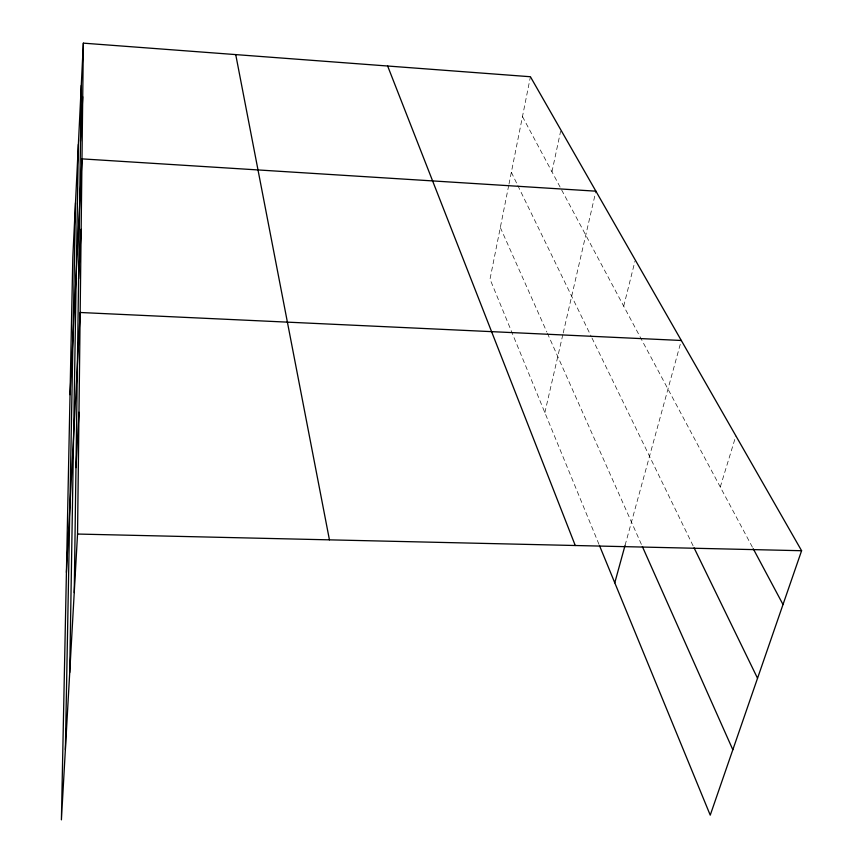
<?xml version="1.0" encoding="UTF-8"?>
<svg xmlns="http://www.w3.org/2000/svg" width="863" height="863" viewBox="0 0 863 863"><rect width="100%" height="100%" fill="white"/><g stroke="black" fill="none" stroke-linecap="round" stroke-linejoin="round"><path stroke-width="0.65" stroke-dasharray="4.32 3.24" d="M508.717 185.437L490.011 279.137L599.084 544.607M508.987 184.121L530.421 76.742M551.953 171.791L560.605 131.295M544.855 412.633L562.913 334.283M563.215 332.978L595.891 191.176M623.712 306.171L634.941 261.284M625.071 545.33L681.306 340.475M720.271 487.002L735.88 435.869M522.471 116.581L752.59 547.53M511.349 172.287L517.207 184.337M517.8 185.534L591.414 336.85M591.996 338.037L693.485 546.613M500.324 227.519L546.84 332.007M547.39 333.237L641.813 545.319"/><path stroke-width="1.29" d="M83.355 43.15L72.816 257.293L61.402 819.85L77.541 534.046L83.355 43.15L530.421 76.742L801.598 550.723L710.238 815.147L599.591 545.848M74.24 592.579L81.273 85.405M69.72 672.514L78.371 144.412M65.372 749.623L75.502 202.816M80.496 141.273L82.719 96.775M70.032 394.682L81.985 158.878L595.891 191.176M78.587 278.857L81.144 229.31M66.429 572.417L80.162 312.492L681.306 340.475M75.966 467.617L78.986 412.244M614.78 582.816L625.071 545.33M77.541 534.046L801.598 550.723M753.226 548.717L783.011 604.51M694.068 547.822L757.531 678.253M642.363 546.549L732.827 749.753M387.649 66.02L575.265 545.513M235.728 54.596L329.439 539.85"/></g></svg>
